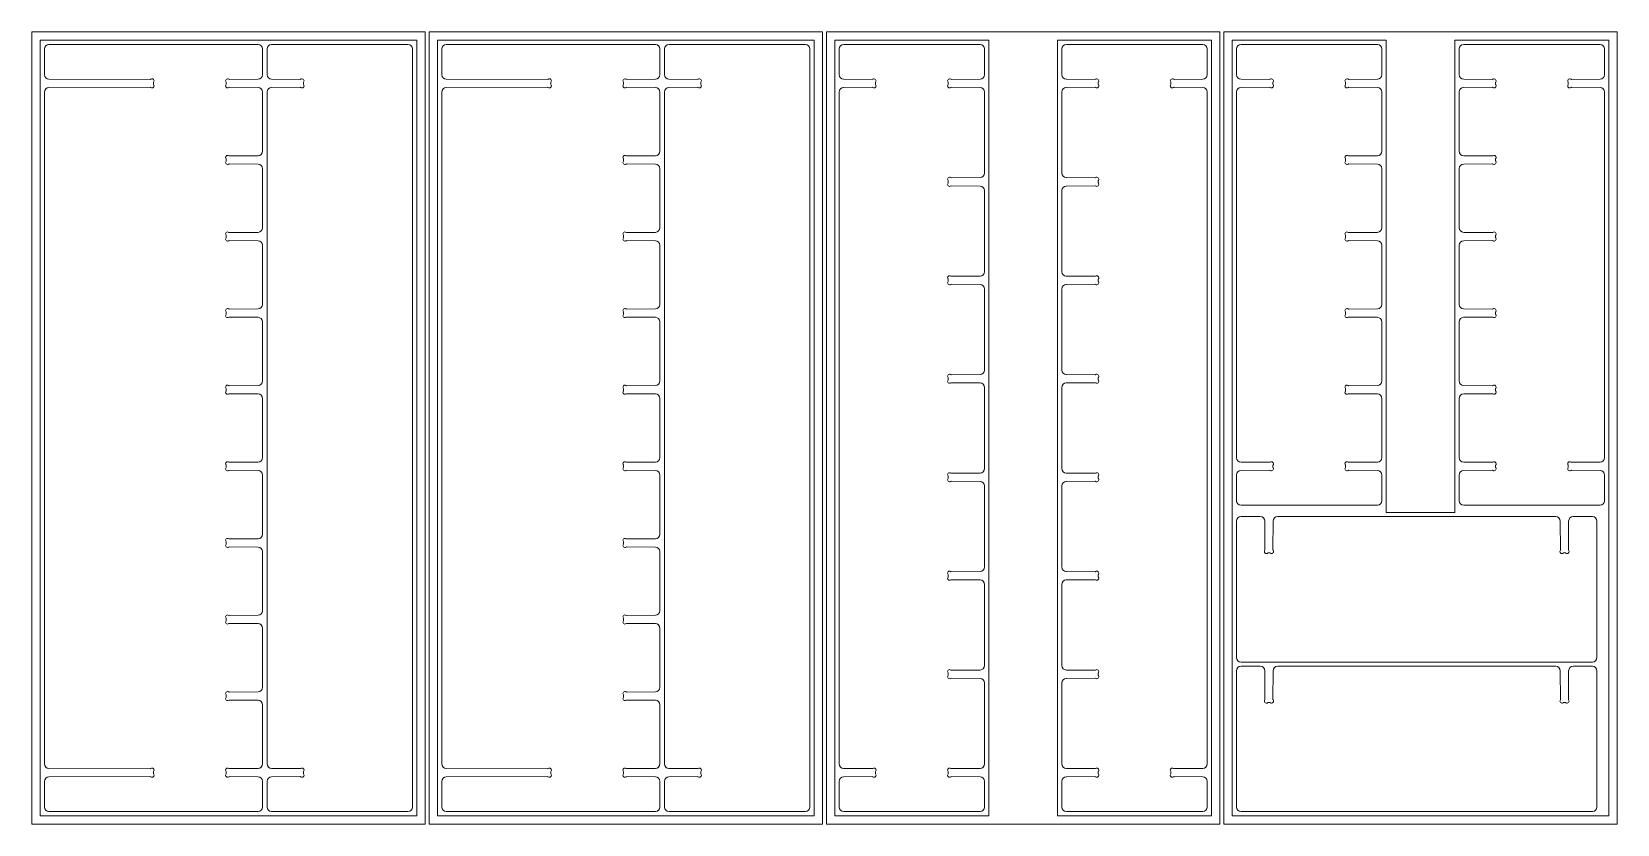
# Model space of a CAD drawing. Header units: millimetres. Extents: x 0 to 2440, y 0 to 1220.
import ezdxf

# ---------------------------------------------------------------- set-up
doc = ezdxf.new("R2010")
doc.units = ezdxf.units.MM

msp = doc.modelspace()

# ---------------------------------------------------------------- linework, layer by layer
at = {"color": 7, "linetype": 'Continuous', "lineweight": 15}
for p, q in [((0.1, 1219.9), (0.1, -0.1)), ((605.6, 1219.9), (0.1, 1219.9)), ((592.6, 1206.9), (13.1, 1206.9)), ((13.1, 1206.9), (13.1, 12.9)), ((348.3, 1200.4), (26.6, 1200.4)), ((579.1, 1200.4), (369.3, 1200.4)), ((592.6, 12.9), (592.6, 1206.9)), ((605.6, -0.1), (605.6, 1219.9)), ((611.6, 1219.9), (611.6, -0.1)), ((1217.1, 1219.9), (611.6, 1219.9)), ((1204.1, 1206.9), (624.6, 1206.9)), ((624.6, 1206.9), (624.6, 12.9)), ((959.8, 1200.4), (638.1, 1200.4)), ((1190.6, 1200.4), (980.8, 1200.4)), ((1204.1, 12.9), (1204.1, 1206.9)), ((1217.1, -0.1), (1217.1, 1219.9)), ((1223.1, 1219.9), (1223.1, -0.1)), ((1828.6, 1219.9), (1223.1, 1219.9)), ((1236.1, 1206.9), (1236.1, 12.9)), ((1472.9, 1206.9), (1236.1, 1206.9)), ((1249.6, 1200.4), (1459.4, 1200.4)), ((1472.9, 1206.9), (1472.9, 12.9)), ((1578.8, 12.9), (1578.8, 1206.9)), ((1815.6, 1206.9), (1578.8, 1206.9)), ((1802.1, 1200.4), (1592.3, 1200.4)), ((1815.6, 12.9), (1815.6, 1206.9)), ((1828.6, -0.1), (1828.6, 1219.9)), ((1834.6, 1219.9), (1834.6, -0.1)), ((2440.1, 1219.9), (1834.6, 1219.9)), ((1847.6, 1206.9), (1847.6, 12.9)), ((2084.4, 1206.9), (1847.6, 1206.9)), ((1861.1, 1200.4), (2070.9, 1200.4)), ((2084.4, 1206.9), (2084.4, 480)), ((2190.3, 480), (2190.3, 1206.9)), ((2427.1, 1206.9), (2190.3, 1206.9)), ((2413.6, 1200.4), (2203.8, 1200.4)), ((2427.1, 12.9), (2427.1, 1206.9)), ((2440.1, -0.1), (2440.1, 1219.9)), ((19.6, 1193.4), (19.6, 1153.9)), ((355.3, 1153.9), (355.3, 1193.4)), ((362.3, 1193.4), (362.3, 1153.9)), ((586.1, 26.4), (586.1, 1193.4)), ((631.1, 1193.4), (631.1, 1153.9)), ((966.8, 1153.9), (966.8, 1193.4)), ((973.8, 1193.4), (973.8, 1153.9)), ((1197.6, 26.4), (1197.6, 1193.4)), ((1242.6, 1153.9), (1242.6, 1193.4)), ((1466.4, 1193.4), (1466.4, 1153.9)), ((1585.3, 1193.4), (1585.3, 1153.9)), ((1809.1, 1153.9), (1809.1, 1193.4)), ((1854.1, 1153.9), (1854.1, 1193.4)), ((2077.9, 1193.4), (2077.9, 1153.9)), ((2196.8, 1193.4), (2196.8, 1153.9)), ((2420.6, 1153.9), (2420.6, 1193.4)), ((182.6, 1146.5), (26.5, 1146.9)), ((348.3, 1146.9), (304.1, 1146.6)), ((413.4, 1146.6), (369.2, 1146.9)), ((794.1, 1146.5), (638, 1146.9)), ((959.8, 1146.9), (915.6, 1146.6)), ((1024.9, 1146.6), (980.7, 1146.9)), ((1293.7, 1146.6), (1249.5, 1146.9)), ((1415.2, 1146.6), (1459.4, 1146.9)), ((1636.4, 1146.6), (1592.2, 1146.9)), ((1757.9, 1146.6), (1802.1, 1146.9)), ((1905.2, 1146.6), (1861, 1146.9)), ((2026.7, 1146.6), (2070.9, 1146.9)), ((2247.9, 1146.6), (2203.7, 1146.9)), ((2369.4, 1146.6), (2413.6, 1146.9)), ((19.6, 92.9), (19.6, 1126.9)), ((26.5, 1133.9), (182.6, 1134.3)), ((187.4, 1139.2), (187.4, 1141.7)), ((299.3, 1141.7), (299.3, 1139.2)), ((304.1, 1134.3), (348.3, 1134)), ((355.3, 1036), (355.3, 1127)), ((362.3, 1127), (362.3, 92.9)), ((369.2, 1134), (413.4, 1134.3)), ((418.2, 1139.2), (418.2, 1141.7)), ((631.1, 92.9), (631.1, 1126.9)), ((638, 1133.9), (794.1, 1134.3)), ((798.9, 1139.2), (798.9, 1141.7)), ((910.8, 1141.7), (910.8, 1139.2)), ((915.6, 1134.3), (959.8, 1134)), ((966.8, 1036), (966.8, 1127)), ((973.8, 1127), (973.8, 92.9)), ((980.7, 1134), (1024.9, 1134.3)), ((1029.7, 1139.2), (1029.7, 1141.7)), ((1242.6, 1127), (1242.6, 92.9)), ((1249.5, 1134), (1293.7, 1134.3)), ((1298.5, 1139.2), (1298.5, 1141.7)), ((1410.4, 1139.2), (1410.4, 1141.7)), ((1459.4, 1134), (1415.2, 1134.3)), ((1466.4, 1127), (1466.4, 1002.3)), ((1585.3, 1127), (1585.3, 1002.3)), ((1592.2, 1134), (1636.4, 1134.3)), ((1641.2, 1139.2), (1641.2, 1141.7)), ((1753.1, 1139.2), (1753.1, 1141.7)), ((1802.1, 1134), (1757.9, 1134.3)), ((1809.1, 92.9), (1809.1, 1127)), ((1854.1, 1127), (1854.1, 564.4)), ((1861, 1134), (1905.2, 1134.3)), ((1910, 1139.2), (1910, 1141.7)), ((2021.9, 1139.2), (2021.9, 1141.7)), ((2070.9, 1134), (2026.7, 1134.3)), ((2077.9, 1127), (2077.9, 1036)), ((2196.8, 1127), (2196.8, 1036)), ((2203.7, 1134), (2247.9, 1134.3)), ((2252.7, 1139.2), (2252.7, 1141.7)), ((2364.6, 1139.2), (2364.6, 1141.7)), ((2413.6, 1134), (2369.4, 1134.3)), ((2420.6, 564.4), (2420.6, 1127)), ((348.3, 1029), (304.1, 1028.7)), ((959.8, 1029), (915.6, 1028.7)), ((2026.7, 1028.7), (2070.9, 1029)), ((2247.9, 1028.7), (2203.7, 1029)), ((299.3, 1023.8), (299.3, 1021.3)), ((304.1, 1016.4), (348.3, 1016.1)), ((355.3, 918.1), (355.3, 1009.1)), ((910.8, 1023.8), (910.8, 1021.3)), ((915.6, 1016.4), (959.8, 1016.1)), ((966.8, 918.1), (966.8, 1009.1)), ((2021.9, 1021.3), (2021.9, 1023.8)), ((2070.9, 1016.1), (2026.7, 1016.4)), ((2077.9, 1009.1), (2077.9, 918.1)), ((2196.8, 1009.1), (2196.8, 918.1)), ((2203.7, 1016.1), (2247.9, 1016.4)), ((2252.7, 1021.3), (2252.7, 1023.8)), ((1410.4, 987.6), (1410.4, 990.1)), ((1415.2, 995), (1459.4, 995.3)), ((1459.4, 982.4), (1415.2, 982.7)), ((1636.4, 995), (1592.2, 995.3)), ((1592.2, 982.4), (1636.4, 982.7)), ((1641.2, 987.6), (1641.2, 990.1)), ((1466.4, 975.4), (1466.4, 850.7)), ((1585.3, 975.4), (1585.3, 850.7)), ((299.3, 905.9), (299.3, 903.4)), ((348.3, 911.1), (304.1, 910.8)), ((910.8, 905.9), (910.8, 903.4)), ((959.8, 911.1), (915.6, 910.8)), ((2021.9, 903.4), (2021.9, 905.9)), ((2026.7, 910.8), (2070.9, 911.1)), ((2247.9, 910.8), (2203.7, 911.1)), ((2252.7, 903.4), (2252.7, 905.9)), ((304.1, 898.5), (348.3, 898.2)), ((355.3, 800.2), (355.3, 891.2)), ((915.6, 898.5), (959.8, 898.2)), ((966.8, 800.2), (966.8, 891.2)), ((2070.9, 898.2), (2026.7, 898.5)), ((2077.9, 800.2), (2077.9, 891.2)), ((2196.8, 891.2), (2196.8, 800.2)), ((2203.7, 898.2), (2247.9, 898.5)), ((1410.4, 836), (1410.4, 838.5)), ((1415.2, 843.4), (1459.4, 843.7)), ((1459.4, 830.8), (1415.2, 831.1)), ((1636.4, 843.4), (1592.2, 843.7)), ((1592.2, 830.8), (1636.4, 831.1)), ((1641.2, 836), (1641.2, 838.5)), ((1466.4, 823.8), (1466.4, 699.2)), ((1585.3, 823.8), (1585.3, 699.2)), ((299.3, 788), (299.3, 785.5)), ((348.3, 793.2), (304.1, 792.9)), ((910.8, 788), (910.8, 785.5)), ((959.8, 793.2), (915.6, 792.9)), ((2021.9, 788), (2021.9, 785.5)), ((2070.9, 793.2), (2026.7, 792.9)), ((2203.7, 793.2), (2247.9, 792.9)), ((2252.7, 788), (2252.7, 785.5)), ((304.1, 780.6), (348.3, 780.3)), ((355.3, 682.3), (355.3, 773.3)), ((915.6, 780.6), (959.8, 780.3)), ((966.8, 682.3), (966.8, 773.3)), ((2026.7, 780.6), (2070.9, 780.3)), ((2077.9, 682.3), (2077.9, 773.3)), ((2196.8, 682.3), (2196.8, 773.3)), ((2247.9, 780.6), (2203.7, 780.3)), ((1410.4, 684.4), (1410.4, 687)), ((1415.2, 691.8), (1459.4, 692.2)), ((1636.4, 691.8), (1592.2, 692.2)), ((1641.2, 684.4), (1641.2, 687)), ((299.3, 670.1), (299.3, 667.6)), ((348.3, 675.3), (304.1, 675)), ((304.1, 662.7), (348.3, 662.4)), ((910.8, 670.1), (910.8, 667.6)), ((959.8, 675.3), (915.6, 675)), ((915.6, 662.7), (959.8, 662.4)), ((1459.4, 679.3), (1415.2, 679.6)), ((1466.4, 547.6), (1466.4, 672.3)), ((1585.3, 672.3), (1585.3, 547.6)), ((1592.2, 679.3), (1636.4, 679.6)), ((2021.9, 670.1), (2021.9, 667.6)), ((2070.9, 675.3), (2026.7, 675)), ((2026.7, 662.7), (2070.9, 662.4)), ((2203.7, 675.3), (2247.9, 675)), ((2247.9, 662.7), (2203.7, 662.4)), ((2252.7, 670.1), (2252.7, 667.6)), ((355.3, 655.4), (355.3, 564.4)), ((966.8, 655.4), (966.8, 564.4)), ((2077.9, 564.4), (2077.9, 655.4)), ((2196.8, 564.4), (2196.8, 655.4)), ((299.3, 549.7), (299.3, 552.2)), ((304.1, 557.1), (348.3, 557.4)), ((348.3, 544.5), (304.1, 544.8)), ((355.3, 537.5), (355.3, 446.5)), ((910.8, 549.7), (910.8, 552.2)), ((915.6, 557.1), (959.8, 557.4)), ((959.8, 544.5), (915.6, 544.8)), ((966.8, 537.5), (966.8, 446.5)), ((1459.4, 540.6), (1415.2, 540.3)), ((1592.2, 540.6), (1636.4, 540.3)), ((1854.1, 537.5), (1854.1, 498)), ((1861, 557.4), (1905.2, 557.1)), ((1905.2, 544.8), (1861, 544.5)), ((1910, 552.2), (1910, 549.7)), ((2021.9, 552.2), (2021.9, 549.7)), ((2070.9, 557.4), (2026.7, 557.1)), ((2026.7, 544.8), (2070.9, 544.5)), ((2077.9, 498), (2077.9, 537.5)), ((2196.8, 498), (2196.8, 537.5)), ((2203.7, 557.4), (2247.9, 557.1)), ((2247.9, 544.8), (2203.7, 544.5)), ((2252.7, 552.2), (2252.7, 549.7)), ((2364.6, 552.2), (2364.6, 549.7)), ((2413.6, 557.4), (2369.4, 557.1)), ((2369.4, 544.8), (2413.6, 544.5)), ((2420.6, 537.5), (2420.6, 498)), ((1410.4, 535.4), (1410.4, 532.9)), ((1415.2, 528), (1459.4, 527.7)), ((1466.4, 396), (1466.4, 520.7)), ((1585.3, 396), (1585.3, 520.7)), ((1636.4, 528), (1592.2, 527.7)), ((1641.2, 535.4), (1641.2, 532.9)), ((1861.1, 491), (2070.9, 491)), ((2413.6, 491), (2203.8, 491)), ((1854.1, 256.7), (1854.1, 466.5)), ((1861.1, 473.5), (1890.6, 473.5)), ((1897.9, 422.4), (1897.6, 466.6)), ((1910.5, 466.6), (1910.2, 422.4)), ((1917.5, 473.5), (2345.3, 473.5)), ((2084.4, 480), (2190.3, 480)), ((2352.3, 466.6), (2352.6, 422.4)), ((2364.9, 422.4), (2365.2, 466.6)), ((2401.8, 473.5), (2372.2, 473.5)), ((2408.8, 256.7), (2408.8, 466.5)), ((304.1, 439.2), (348.3, 439.5)), ((915.6, 439.2), (959.8, 439.5)), ((299.3, 431.8), (299.3, 434.4)), ((348.3, 426.6), (304.1, 427)), ((355.3, 419.6), (355.3, 328.7)), ((910.8, 431.8), (910.8, 434.4)), ((959.8, 426.6), (915.6, 427)), ((966.8, 419.6), (966.8, 328.7)), ((1905.3, 417.6), (1902.8, 417.6)), ((2357.5, 417.6), (2360, 417.6)), ((1410.4, 383.8), (1410.4, 381.3)), ((1459.4, 389), (1415.2, 388.7)), ((1415.2, 376.4), (1459.4, 376.1)), ((1466.4, 244.4), (1466.4, 369.1)), ((1585.3, 244.4), (1585.3, 369.1)), ((1592.2, 389), (1636.4, 388.7)), ((1636.4, 376.4), (1592.2, 376.1)), ((1641.2, 383.8), (1641.2, 381.3)), ((304.1, 321.3), (348.3, 321.7)), ((915.6, 321.3), (959.8, 321.7)), ((299.3, 313.9), (299.3, 316.5)), ((348.3, 308.8), (304.1, 309.1)), ((355.3, 301.8), (355.3, 210.8)), ((910.8, 313.9), (910.8, 316.5)), ((959.8, 308.8), (915.6, 309.1)), ((966.8, 301.8), (966.8, 210.8)), ((2401.8, 249.7), (1861.1, 249.7)), ((1410.4, 232.3), (1410.4, 229.7)), ((1459.4, 237.4), (1415.2, 237.1)), ((1415.2, 224.9), (1459.4, 224.5)), ((1592.2, 237.4), (1636.4, 237.1)), ((1636.4, 224.9), (1592.2, 224.5)), ((1641.2, 232.3), (1641.2, 229.7)), ((1854.1, 26.4), (1854.1, 236.2)), ((1861.1, 243.2), (1890.6, 243.2)), ((1897.9, 192.1), (1897.6, 236.3)), ((1910.5, 236.3), (1910.2, 192.1)), ((1917.5, 243.2), (2345.3, 243.2)), ((2352.3, 236.3), (2352.6, 192.1)), ((2364.9, 192.1), (2365.2, 236.3)), ((2401.8, 243.2), (2372.2, 243.2)), ((2408.8, 26.4), (2408.8, 236.2)), ((299.3, 196), (299.3, 198.6)), ((304.1, 203.4), (348.3, 203.8)), ((910.8, 196), (910.8, 198.6)), ((915.6, 203.4), (959.8, 203.8)), ((1466.4, 92.9), (1466.4, 217.5)), ((1585.3, 92.9), (1585.3, 217.5)), ((348.3, 190.9), (304.1, 191.2)), ((355.3, 183.9), (355.3, 92.9)), ((959.8, 190.9), (915.6, 191.2)), ((966.8, 183.9), (966.8, 92.9)), ((1905.3, 187.3), (1902.8, 187.3)), ((2357.5, 187.3), (2360, 187.3)), ((26.5, 85.9), (182.6, 85.5)), ((182.6, 73.3), (26.5, 72.9)), ((187.4, 80.7), (187.4, 78.2)), ((299.3, 78.2), (299.3, 80.7)), ((304.1, 85.6), (348.3, 85.9)), ((348.3, 73), (304.1, 73.3)), ((369.2, 85.9), (413.4, 85.6)), ((413.4, 73.3), (369.2, 73)), ((418.2, 80.7), (418.2, 78.2)), ((638, 85.9), (794.1, 85.5)), ((794.1, 73.3), (638, 72.9)), ((798.9, 80.7), (798.9, 78.2)), ((910.8, 78.2), (910.8, 80.7)), ((915.6, 85.6), (959.8, 85.9)), ((959.8, 73), (915.6, 73.3)), ((980.7, 85.9), (1024.9, 85.6)), ((1024.9, 73.3), (980.7, 73)), ((1029.7, 80.7), (1029.7, 78.2)), ((1249.5, 85.9), (1293.7, 85.6)), ((1293.7, 73.3), (1249.5, 73)), ((1298.5, 80.7), (1298.5, 78.2)), ((1410.4, 80.7), (1410.4, 78.2)), ((1459.4, 85.9), (1415.2, 85.6)), ((1415.2, 73.3), (1459.4, 73)), ((1592.2, 85.9), (1636.4, 85.6)), ((1636.4, 73.3), (1592.2, 73)), ((1641.2, 80.7), (1641.2, 78.2)), ((1753.1, 80.7), (1753.1, 78.2)), ((1802.1, 85.9), (1757.9, 85.6)), ((1757.9, 73.3), (1802.1, 73)), ((19.6, 26.4), (19.6, 65.9)), ((355.3, 66), (355.3, 26.4)), ((362.3, 26.4), (362.3, 66)), ((631.1, 26.4), (631.1, 65.9)), ((966.8, 66), (966.8, 26.4)), ((973.8, 26.4), (973.8, 66)), ((1242.6, 66), (1242.6, 26.4)), ((1466.4, 26.4), (1466.4, 66)), ((1585.3, 26.4), (1585.3, 66)), ((1809.1, 66), (1809.1, 26.4)), ((13.1, 12.9), (592.6, 12.9)), ((348.3, 19.4), (26.6, 19.4)), ((579.1, 19.4), (369.3, 19.4)), ((624.6, 12.9), (1204.1, 12.9)), ((959.8, 19.4), (638.1, 19.4)), ((1190.6, 19.4), (980.8, 19.4)), ((1236.1, 12.9), (1472.9, 12.9)), ((1249.6, 19.4), (1459.4, 19.4)), ((1578.8, 12.9), (1815.6, 12.9)), ((1802.1, 19.4), (1592.3, 19.4)), ((1847.6, 12.9), (2427.1, 12.9)), ((2401.8, 19.4), (1861.1, 19.4)), ((0.1, -0.1), (605.6, -0.1)), ((611.6, -0.1), (1217.1, -0.1)), ((1223.1, -0.1), (1828.6, -0.1)), ((1834.6, -0.1), (2440.1, -0.1))]:
    msp.add_line(p, q, dxfattribs=at)
for centre, radius, start, end in [((26.6, 1193.4), 7, 90, 180), ((348.3, 1193.4), 7, 0, 90), ((369.3, 1193.4), 7, 90, 180), ((579.1, 1193.4), 7, 0, 90), ((638.1, 1193.4), 7, 90, 180), ((959.8, 1193.4), 7, 0, 90), ((980.8, 1193.4), 7, 90, 180), ((1190.6, 1193.4), 7, 0, 90), ((1249.6, 1193.4), 7, 90, 180), ((1459.4, 1193.4), 7, 0, 90), ((1592.3, 1193.4), 7, 90, 180), ((1802.1, 1193.4), 7, 0, 90), ((1861.1, 1193.4), 7, 90, 180), ((2070.9, 1193.4), 7, 0, 90), ((2203.8, 1193.4), 7, 90, 180), ((2413.6, 1193.4), 7, 0, 90), ((26.6, 1153.9), 7, 180, 269.8635), ((185.2, 1144.3), 3.1, 322.0777, 127.6725), ((301.5, 1144.3), 3.1, 52.8271, 217.9223), ((304.1, 1147.8), 1.2, 232.8271, 270.4096), ((348.3, 1153.9), 7, 270.4096, 0), ((369.3, 1153.9), 7, 180, 269.5904), ((413.4, 1147.8), 1.2, 269.5904, 307.1729), ((416, 1144.3), 3.1, 322.0777, 127.1729), ((638.1, 1153.9), 7, 180, 269.8635), ((796.7, 1144.3), 3.1, 322.0777, 127.6725), ((913, 1144.3), 3.1, 52.8271, 217.9223), ((915.6, 1147.8), 1.2, 232.8271, 270.4096), ((959.8, 1153.9), 7, 270.4096, 0), ((980.8, 1153.9), 7, 180, 269.5904), ((1024.9, 1147.8), 1.2, 269.5904, 307.1729), ((1027.5, 1144.3), 3.1, 322.0777, 127.1729), ((1249.6, 1153.9), 7, 180, 269.5904), ((1293.7, 1147.8), 1.2, 269.5904, 307.1729), ((1296.3, 1144.3), 3.1, 322.0777, 127.1729), ((1412.6, 1144.3), 3.1, 52.8271, 217.9223), ((1415.2, 1147.8), 1.2, 232.8271, 270.4096), ((1459.4, 1153.9), 7, 270.4096, 0), ((1592.3, 1153.9), 7, 180, 269.5904), ((1636.4, 1147.8), 1.2, 269.5904, 307.1729), ((1639, 1144.3), 3.1, 322.0777, 127.1729), ((1755.3, 1144.3), 3.1, 52.8271, 217.9223), ((1757.9, 1147.8), 1.2, 232.8271, 270.4096), ((1802.1, 1153.9), 7, 270.4096, 0), ((1861.1, 1153.9), 7, 180, 269.5904), ((1905.2, 1147.8), 1.2, 269.5904, 307.1729), ((1907.8, 1144.3), 3.1, 322.0777, 127.1729), ((2024.1, 1144.3), 3.1, 52.8271, 217.9223), ((2026.7, 1147.8), 1.2, 232.8271, 270.4096), ((2070.9, 1153.9), 7, 270.4096, 0), ((2203.8, 1153.9), 7, 180, 269.5904), ((2247.9, 1147.8), 1.2, 269.5904, 307.1729), ((2250.5, 1144.3), 3.1, 322.0777, 127.1729), ((2366.8, 1144.3), 3.1, 52.8271, 217.9223), ((2369.4, 1147.8), 1.2, 232.8271, 270.4096), ((2413.6, 1153.9), 7, 270.4096, 0), ((26.6, 1126.9), 7, 90.1365, 180), ((182.6, 1147.7), 1.2, 269.8635, 307.6725), ((182.6, 1133.1), 1.2, 52.3275, 90.1365), ((185.2, 1136.5), 3.1, 232.3275, 37.9223), ((188.6, 1141.7), 1.2, 142.0777, 180), ((188.6, 1139.2), 1.2, 180, 217.9223), ((301.5, 1136.5), 3.1, 142.0777, 307.1729), ((298.1, 1141.7), 1.2, 0, 37.9223), ((298.1, 1139.2), 1.2, 322.0777, 0), ((304.1, 1133.1), 1.2, 89.5904, 127.1729), ((348.3, 1127), 7, 0, 89.5904), ((369.3, 1127), 7, 90.4096, 180), ((413.4, 1133.1), 1.2, 52.8271, 90.4096), ((416, 1136.5), 3.1, 232.8271, 37.9223), ((419.4, 1141.7), 1.2, 142.0777, 180), ((419.4, 1139.2), 1.2, 180, 217.9223), ((638.1, 1126.9), 7, 90.1365, 180), ((794.1, 1147.7), 1.2, 269.8635, 307.6725), ((794.1, 1133.1), 1.2, 52.3275, 90.1365), ((796.7, 1136.5), 3.1, 232.3275, 37.9223), ((800.1, 1141.7), 1.2, 142.0777, 180), ((800.1, 1139.2), 1.2, 180, 217.9223), ((913, 1136.5), 3.1, 142.0777, 307.1729), ((909.6, 1141.7), 1.2, 0, 37.9223), ((909.6, 1139.2), 1.2, 322.0777, 0), ((915.6, 1133.1), 1.2, 89.5904, 127.1729), ((959.8, 1127), 7, 0, 89.5904), ((980.8, 1127), 7, 90.4096, 180), ((1024.9, 1133.1), 1.2, 52.8271, 90.4096), ((1027.5, 1136.5), 3.1, 232.8271, 37.9223), ((1030.9, 1141.7), 1.2, 142.0777, 180), ((1030.9, 1139.2), 1.2, 180, 217.9223), ((1249.6, 1127), 7, 90.4096, 180), ((1293.7, 1133.1), 1.2, 52.8271, 90.4096), ((1296.3, 1136.5), 3.1, 232.8271, 37.9223), ((1299.7, 1141.7), 1.2, 142.0777, 180), ((1299.7, 1139.2), 1.2, 180, 217.9223), ((1412.6, 1136.5), 3.1, 142.0777, 307.1729), ((1409.2, 1141.7), 1.2, 0, 37.9223), ((1409.2, 1139.2), 1.2, 322.0777, 0), ((1415.2, 1133.1), 1.2, 89.5904, 127.1729), ((1459.4, 1127), 7, 0, 89.5904), ((1592.3, 1127), 7, 90.4096, 180), ((1636.4, 1133.1), 1.2, 52.8271, 90.4096), ((1639, 1136.5), 3.1, 232.8271, 37.9223), ((1642.4, 1141.7), 1.2, 142.0777, 180), ((1642.4, 1139.2), 1.2, 180, 217.9223), ((1755.3, 1136.5), 3.1, 142.0777, 307.1729), ((1751.9, 1141.7), 1.2, 0, 37.9223), ((1751.9, 1139.2), 1.2, 322.0777, 0), ((1757.9, 1133.1), 1.2, 89.5904, 127.1729), ((1802.1, 1127), 7, 0, 89.5904), ((1861.1, 1127), 7, 90.4096, 180), ((1905.2, 1133.1), 1.2, 52.8271, 90.4096), ((1907.8, 1136.5), 3.1, 232.8271, 37.9223), ((1911.2, 1141.7), 1.2, 142.0777, 180), ((1911.2, 1139.2), 1.2, 180, 217.9223), ((2024.1, 1136.5), 3.1, 142.0777, 307.1729), ((2020.7, 1141.7), 1.2, 0, 37.9223), ((2020.7, 1139.2), 1.2, 322.0777, 0), ((2026.7, 1133.1), 1.2, 89.5904, 127.1729), ((2070.9, 1127), 7, 0, 89.5904), ((2203.8, 1127), 7, 90.4096, 180), ((2247.9, 1133.1), 1.2, 52.8271, 90.4096), ((2250.5, 1136.5), 3.1, 232.8271, 37.9223), ((2253.9, 1141.7), 1.2, 142.0777, 180), ((2253.9, 1139.2), 1.2, 180, 217.9223), ((2366.8, 1136.5), 3.1, 142.0777, 307.1729), ((2363.4, 1141.7), 1.2, 0, 37.9223), ((2363.4, 1139.2), 1.2, 322.0777, 0), ((2369.4, 1133.1), 1.2, 89.5904, 127.1729), ((2413.6, 1127), 7, 0, 89.5904), ((301.5, 1026.4), 3.1, 52.8271, 217.9223), ((304.1, 1029.9), 1.2, 232.8271, 270.4096), ((348.3, 1036), 7, 270.4096, 0), ((913, 1026.4), 3.1, 52.8271, 217.9223), ((915.6, 1029.9), 1.2, 232.8271, 270.4096), ((959.8, 1036), 7, 270.4096, 0), ((2024.1, 1026.4), 3.1, 52.8271, 217.9223), ((2026.7, 1029.9), 1.2, 232.8271, 270.4096), ((2070.9, 1036), 7, 270.4096, 0), ((2203.8, 1036), 7, 180, 269.5904), ((2247.9, 1029.9), 1.2, 269.5904, 307.1729), ((2250.5, 1026.4), 3.1, 322.0777, 127.1729), ((301.5, 1018.6), 3.1, 142.0777, 307.1729), ((298.1, 1023.8), 1.2, 0, 37.9223), ((298.1, 1021.3), 1.2, 322.0777, 0), ((304.1, 1015.2), 1.2, 89.5904, 127.1729), ((348.3, 1009.1), 7, 0, 89.5904), ((913, 1018.6), 3.1, 142.0777, 307.1729), ((909.6, 1023.8), 1.2, 0, 37.9223), ((909.6, 1021.3), 1.2, 322.0777, 0), ((915.6, 1015.2), 1.2, 89.5904, 127.1729), ((959.8, 1009.1), 7, 0, 89.5904), ((1459.4, 1002.3), 7, 270.4096, 0), ((1592.3, 1002.3), 7, 180, 269.5904), ((2024.1, 1018.6), 3.1, 142.0777, 307.1729), ((2020.7, 1023.8), 1.2, 0, 37.9223), ((2020.7, 1021.3), 1.2, 322.0777, 0), ((2026.7, 1015.2), 1.2, 89.5904, 127.1729), ((2070.9, 1009.1), 7, 0, 89.5904), ((2203.8, 1009.1), 7, 90.4096, 180), ((2247.9, 1015.2), 1.2, 52.8271, 90.4096), ((2250.5, 1018.6), 3.1, 232.8271, 37.9223), ((2253.9, 1023.8), 1.2, 142.0777, 180), ((2253.9, 1021.3), 1.2, 180, 217.9223), ((1412.6, 992.8), 3.1, 52.8271, 217.9223), ((1412.6, 984.9), 3.1, 142.0777, 307.1729), ((1409.2, 990.1), 1.2, 0, 37.9223), ((1409.2, 987.6), 1.2, 322.0777, 0), ((1415.2, 996.2), 1.2, 232.8271, 270.4096), ((1415.2, 981.5), 1.2, 89.5904, 127.1729), ((1459.4, 975.4), 7, 0, 89.5904), ((1592.3, 975.4), 7, 90.4096, 180), ((1636.4, 996.2), 1.2, 269.5904, 307.1729), ((1636.4, 981.5), 1.2, 52.8271, 90.4096), ((1639, 992.8), 3.1, 322.0777, 127.1729), ((1639, 984.9), 3.1, 232.8271, 37.9223), ((1642.4, 990.1), 1.2, 142.0777, 180), ((1642.4, 987.6), 1.2, 180, 217.9223), ((301.5, 908.6), 3.1, 52.8271, 217.9223), ((298.1, 905.9), 1.2, 0, 37.9223), ((298.1, 903.4), 1.2, 322.0777, 0), ((304.1, 912), 1.2, 232.8271, 270.4096), ((348.3, 918.1), 7, 270.4096, 0), ((913, 908.6), 3.1, 52.8271, 217.9223), ((909.6, 905.9), 1.2, 0, 37.9223), ((909.6, 903.4), 1.2, 322.0777, 0), ((915.6, 912), 1.2, 232.8271, 270.4096), ((959.8, 918.1), 7, 270.4096, 0), ((2024.1, 908.6), 3.1, 52.8271, 217.9223), ((2020.7, 905.9), 1.2, 0, 37.9223), ((2020.7, 903.4), 1.2, 322.0777, 0), ((2026.7, 912), 1.2, 232.8271, 270.4096), ((2070.9, 918.1), 7, 270.4096, 0), ((2203.8, 918.1), 7, 180, 269.5904), ((2247.9, 912), 1.2, 269.5904, 307.1729), ((2250.5, 908.6), 3.1, 322.0777, 127.1729), ((2253.9, 905.9), 1.2, 142.0777, 180), ((2253.9, 903.4), 1.2, 180, 217.9223), ((301.5, 900.7), 3.1, 142.0777, 307.1729), ((304.1, 897.3), 1.2, 89.5904, 127.1729), ((348.3, 891.2), 7, 0, 89.5904), ((913, 900.7), 3.1, 142.0777, 307.1729), ((915.6, 897.3), 1.2, 89.5904, 127.1729), ((959.8, 891.2), 7, 0, 89.5904), ((2024.1, 900.7), 3.1, 142.0777, 307.1729), ((2026.7, 897.3), 1.2, 89.5904, 127.1729), ((2070.9, 891.2), 7, 0, 89.5904), ((2203.8, 891.2), 7, 90.4096, 180), ((2247.9, 897.3), 1.2, 52.8271, 90.4096), ((2250.5, 900.7), 3.1, 232.8271, 37.9223), ((1412.6, 841.2), 3.1, 52.8271, 217.9223), ((1412.6, 833.4), 3.1, 142.0777, 307.1729), ((1409.2, 838.5), 1.2, 0, 37.9223), ((1409.2, 836), 1.2, 322.0777, 0), ((1415.2, 844.6), 1.2, 232.8271, 270.4096), ((1415.2, 829.9), 1.2, 89.5904, 127.1729), ((1459.4, 850.7), 7, 270.4096, 0), ((1459.4, 823.8), 7, 0, 89.5904), ((1592.3, 850.7), 7, 180, 269.5904), ((1592.3, 823.8), 7, 90.4096, 180), ((1636.4, 844.6), 1.2, 269.5904, 307.1729), ((1636.4, 829.9), 1.2, 52.8271, 90.4096), ((1639, 841.2), 3.1, 322.0777, 127.1729), ((1639, 833.4), 3.1, 232.8271, 37.9223), ((1642.4, 838.5), 1.2, 142.0777, 180), ((1642.4, 836), 1.2, 180, 217.9223), ((301.5, 790.7), 3.1, 52.8271, 217.9223), ((301.5, 782.9), 3.1, 142.0777, 307.1729), ((298.1, 788), 1.2, 0, 37.9223), ((298.1, 785.5), 1.2, 322.0777, 0), ((304.1, 794.1), 1.2, 232.8271, 270.4096), ((348.3, 800.2), 7, 270.4096, 0), ((913, 790.7), 3.1, 52.8271, 217.9223), ((913, 782.9), 3.1, 142.0777, 307.1729), ((909.6, 788), 1.2, 0, 37.9223), ((909.6, 785.5), 1.2, 322.0777, 0), ((915.6, 794.1), 1.2, 232.8271, 270.4096), ((959.8, 800.2), 7, 270.4096, 0), ((2024.1, 790.7), 3.1, 52.8271, 217.9223), ((2024.1, 782.9), 3.1, 142.0777, 307.1729), ((2020.7, 788), 1.2, 0, 37.9223), ((2020.7, 785.5), 1.2, 322.0777, 0), ((2026.7, 794.1), 1.2, 232.8271, 270.4096), ((2070.9, 800.2), 7, 270.4096, 0), ((2203.8, 800.2), 7, 180, 269.5904), ((2247.9, 794.1), 1.2, 269.5904, 307.1729), ((2250.5, 790.7), 3.1, 322.0777, 127.1729), ((2250.5, 782.9), 3.1, 232.8271, 37.9223), ((2253.9, 788), 1.2, 142.0777, 180), ((2253.9, 785.5), 1.2, 180, 217.9223), ((304.1, 779.4), 1.2, 89.5904, 127.1729), ((348.3, 773.3), 7, 0, 89.5904), ((915.6, 779.4), 1.2, 89.5904, 127.1729), ((959.8, 773.3), 7, 0, 89.5904), ((2026.7, 779.4), 1.2, 89.5904, 127.1729), ((2070.9, 773.3), 7, 0, 89.5904), ((2203.8, 773.3), 7, 90.4096, 180), ((2247.9, 779.4), 1.2, 52.8271, 90.4096), ((1412.6, 689.6), 3.1, 52.8271, 217.9223), ((1412.6, 681.8), 3.1, 142.0777, 307.1729), ((1409.2, 687), 1.2, 0, 37.9223), ((1409.2, 684.4), 1.2, 322.0777, 0), ((1415.2, 693), 1.2, 232.8271, 270.4096), ((1459.4, 699.2), 7, 270.4096, 0), ((1592.3, 699.2), 7, 180, 269.5904), ((1636.4, 693), 1.2, 269.5904, 307.1729), ((1639, 689.6), 3.1, 322.0777, 127.1729), ((1639, 681.8), 3.1, 232.8271, 37.9223), ((1642.4, 687), 1.2, 142.0777, 180), ((1642.4, 684.4), 1.2, 180, 217.9223), ((301.5, 672.8), 3.1, 52.8271, 217.9223), ((301.5, 665), 3.1, 142.0777, 307.1729), ((298.1, 670.1), 1.2, 0, 37.9223), ((298.1, 667.6), 1.2, 322.0777, 0), ((304.1, 676.2), 1.2, 232.8271, 270.4096), ((304.1, 661.5), 1.2, 89.5904, 127.1729), ((348.3, 682.3), 7, 270.4096, 0), ((348.3, 655.4), 7, 0, 89.5904), ((913, 672.8), 3.1, 52.8271, 217.9223), ((913, 665), 3.1, 142.0777, 307.1729), ((909.6, 670.1), 1.2, 0, 37.9223), ((909.6, 667.6), 1.2, 322.0777, 0), ((915.6, 676.2), 1.2, 232.8271, 270.4096), ((915.6, 661.5), 1.2, 89.5904, 127.1729), ((959.8, 682.3), 7, 270.4096, 0), ((959.8, 655.4), 7, 0, 89.5904), ((1415.2, 678.4), 1.2, 89.5904, 127.1729), ((1459.4, 672.3), 7, 0, 89.5904), ((1592.3, 672.3), 7, 90.4096, 180), ((1636.4, 678.4), 1.2, 52.8271, 90.4096), ((2024.1, 672.8), 3.1, 52.8271, 217.9223), ((2024.1, 665), 3.1, 142.0777, 307.1729), ((2020.7, 670.1), 1.2, 0, 37.9223), ((2020.7, 667.6), 1.2, 322.0777, 0), ((2026.7, 676.2), 1.2, 232.8271, 270.4096), ((2026.7, 661.5), 1.2, 89.5904, 127.1729), ((2070.9, 682.3), 7, 270.4096, 0), ((2070.9, 655.4), 7, 0, 89.5904), ((2203.8, 682.3), 7, 180, 269.5904), ((2203.8, 655.4), 7, 90.4096, 180), ((2247.9, 676.2), 1.2, 269.5904, 307.1729), ((2247.9, 661.5), 1.2, 52.8271, 90.4096), ((2250.5, 672.8), 3.1, 322.0777, 127.1729), ((2250.5, 665), 3.1, 232.8271, 37.9223), ((2253.9, 670.1), 1.2, 142.0777, 180), ((2253.9, 667.6), 1.2, 180, 217.9223), ((348.3, 564.4), 7, 270.4096, 0), ((959.8, 564.4), 7, 270.4096, 0), ((1861.1, 564.4), 7, 180, 269.5904), ((2070.9, 564.4), 7, 270.4096, 0), ((2203.8, 564.4), 7, 180, 269.5904), ((2413.6, 564.4), 7, 270.4096, 0), ((301.5, 554.9), 3.1, 52.8271, 217.9223), ((301.5, 547.1), 3.1, 142.0777, 307.1729), ((298.1, 552.2), 1.2, 0, 37.9223), ((298.1, 549.7), 1.2, 322.0777, 0), ((304.1, 558.3), 1.2, 232.8271, 270.4096), ((304.1, 543.6), 1.2, 89.5904, 127.1729), ((348.3, 537.5), 7, 0, 89.5904), ((913, 554.9), 3.1, 52.8271, 217.9223), ((913, 547.1), 3.1, 142.0777, 307.1729), ((909.6, 552.2), 1.2, 0, 37.9223), ((909.6, 549.7), 1.2, 322.0777, 0), ((915.6, 558.3), 1.2, 232.8271, 270.4096), ((915.6, 543.6), 1.2, 89.5904, 127.1729), ((959.8, 537.5), 7, 0, 89.5904), ((1412.6, 538), 3.1, 52.8271, 217.9223), ((1415.2, 541.5), 1.2, 232.8271, 270.4096), ((1459.4, 547.6), 7, 270.4096, 0), ((1592.3, 547.6), 7, 180, 269.5904), ((1636.4, 541.5), 1.2, 269.5904, 307.1729), ((1639, 538), 3.1, 322.0777, 127.1729), ((1861.1, 537.5), 7, 90.4096, 180), ((1905.2, 558.3), 1.2, 269.5904, 307.1729), ((1905.2, 543.6), 1.2, 52.8271, 90.4096), ((1907.8, 554.9), 3.1, 322.0777, 127.1729), ((1907.8, 547.1), 3.1, 232.8271, 37.9223), ((1911.2, 552.2), 1.2, 142.0777, 180), ((1911.2, 549.7), 1.2, 180, 217.9223), ((2024.1, 554.9), 3.1, 52.8271, 217.9223), ((2024.1, 547.1), 3.1, 142.0777, 307.1729), ((2020.7, 552.2), 1.2, 0, 37.9223), ((2020.7, 549.7), 1.2, 322.0777, 0), ((2026.7, 558.3), 1.2, 232.8271, 270.4096), ((2026.7, 543.6), 1.2, 89.5904, 127.1729), ((2070.9, 537.5), 7, 0, 89.5904), ((2203.8, 537.5), 7, 90.4096, 180), ((2247.9, 558.3), 1.2, 269.5904, 307.1729), ((2247.9, 543.6), 1.2, 52.8271, 90.4096), ((2250.5, 554.9), 3.1, 322.0777, 127.1729), ((2250.5, 547.1), 3.1, 232.8271, 37.9223), ((2253.9, 552.2), 1.2, 142.0777, 180), ((2253.9, 549.7), 1.2, 180, 217.9223), ((2366.8, 554.9), 3.1, 52.8271, 217.9223), ((2366.8, 547.1), 3.1, 142.0777, 307.1729), ((2363.4, 552.2), 1.2, 0, 37.9223), ((2363.4, 549.7), 1.2, 322.0777, 0), ((2369.4, 558.3), 1.2, 232.8271, 270.4096), ((2369.4, 543.6), 1.2, 89.5904, 127.1729), ((2413.6, 537.5), 7, 0, 89.5904), ((1412.6, 530.2), 3.1, 142.0777, 307.1729), ((1409.2, 535.4), 1.2, 0, 37.9223), ((1409.2, 532.9), 1.2, 322.0777, 0), ((1415.2, 526.8), 1.2, 89.5904, 127.1729), ((1459.4, 520.7), 7, 0, 89.5904), ((1592.3, 520.7), 7, 90.4096, 180), ((1636.4, 526.8), 1.2, 52.8271, 90.4096), ((1639, 530.2), 3.1, 232.8271, 37.9223), ((1642.4, 535.4), 1.2, 142.0777, 180), ((1642.4, 532.9), 1.2, 180, 217.9223), ((1861.1, 498), 7, 180, 270), ((2070.9, 498), 7, 270, 0), ((2203.8, 498), 7, 180, 270), ((2413.6, 498), 7, 270, 0), ((1861.1, 466.5), 7, 90, 180), ((1890.6, 466.5), 7, 0.4096, 90), ((1917.5, 466.5), 7, 90, 179.5904), ((2345.3, 466.5), 7, 0.4096, 90), ((2372.2, 466.5), 7, 90, 179.5904), ((2401.8, 466.5), 7, 0, 90), ((301.5, 437), 3.1, 52.8271, 217.9223), ((304.1, 440.4), 1.2, 232.8271, 270.4096), ((348.3, 446.5), 7, 270.4096, 0), ((913, 437), 3.1, 52.8271, 217.9223), ((915.6, 440.4), 1.2, 232.8271, 270.4096), ((959.8, 446.5), 7, 270.4096, 0), ((301.5, 429.2), 3.1, 142.0777, 307.1729), ((298.1, 434.4), 1.2, 0, 37.9223), ((298.1, 431.8), 1.2, 322.0777, 0), ((304.1, 425.8), 1.2, 89.5904, 127.1729), ((348.3, 419.6), 7, 0, 89.5904), ((913, 429.2), 3.1, 142.0777, 307.1729), ((909.6, 434.4), 1.2, 0, 37.9223), ((909.6, 431.8), 1.2, 322.0777, 0), ((915.6, 425.8), 1.2, 89.5904, 127.1729), ((959.8, 419.6), 7, 0, 89.5904), ((1900.1, 419.8), 3.1, 142.8271, 307.9223), ((1896.7, 422.4), 1.2, 322.8271, 0.4096), ((1902.8, 416.4), 1.2, 90, 127.9223), ((1905.3, 416.4), 1.2, 52.0777, 90), ((1908, 419.8), 3.1, 232.0777, 37.1729), ((1911.4, 422.4), 1.2, 179.5904, 217.1729), ((2354.9, 419.8), 3.1, 142.8271, 307.9223), ((2351.4, 422.4), 1.2, 322.8271, 0.4096), ((2357.5, 416.4), 1.2, 90, 127.9223), ((2360, 416.4), 1.2, 52.0777, 90), ((2362.7, 419.8), 3.1, 232.0777, 37.1729), ((2366.1, 422.4), 1.2, 179.5904, 217.1729), ((1459.4, 396), 7, 270.4096, 0), ((1592.3, 396), 7, 180, 269.5904), ((1412.6, 386.5), 3.1, 52.8271, 217.9223), ((1412.6, 378.7), 3.1, 142.0777, 307.1729), ((1409.2, 383.8), 1.2, 0, 37.9223), ((1409.2, 381.3), 1.2, 322.0777, 0), ((1415.2, 389.9), 1.2, 232.8271, 270.4096), ((1415.2, 375.2), 1.2, 89.5904, 127.1729), ((1459.4, 369.1), 7, 0, 89.5904), ((1592.3, 369.1), 7, 90.4096, 180), ((1636.4, 389.9), 1.2, 269.5904, 307.1729), ((1636.4, 375.2), 1.2, 52.8271, 90.4096), ((1639, 386.5), 3.1, 322.0777, 127.1729), ((1639, 378.7), 3.1, 232.8271, 37.9223), ((1642.4, 383.8), 1.2, 142.0777, 180), ((1642.4, 381.3), 1.2, 180, 217.9223), ((301.5, 319.1), 3.1, 52.8271, 217.9223), ((298.1, 316.5), 1.2, 0, 37.9223), ((304.1, 322.5), 1.2, 232.8271, 270.4096), ((348.3, 328.7), 7, 270.4096, 0), ((913, 319.1), 3.1, 52.8271, 217.9223), ((909.6, 316.5), 1.2, 0, 37.9223), ((915.6, 322.5), 1.2, 232.8271, 270.4096), ((959.8, 328.7), 7, 270.4096, 0), ((301.5, 311.3), 3.1, 142.0777, 307.1729), ((298.1, 313.9), 1.2, 322.0777, 0), ((304.1, 307.9), 1.2, 89.5904, 127.1729), ((348.3, 301.8), 7, 0, 89.5904), ((913, 311.3), 3.1, 142.0777, 307.1729), ((909.6, 313.9), 1.2, 322.0777, 0), ((915.6, 307.9), 1.2, 89.5904, 127.1729), ((959.8, 301.8), 7, 0, 89.5904), ((1459.4, 244.4), 7, 270.4096, 0), ((1592.3, 244.4), 7, 180, 269.5904), ((1861.1, 256.7), 7, 180, 270), ((2401.8, 256.7), 7, 270, 0), ((1412.6, 234.9), 3.1, 52.8271, 217.9223), ((1412.6, 227.1), 3.1, 142.0777, 307.1729), ((1409.2, 232.3), 1.2, 0, 37.9223), ((1409.2, 229.7), 1.2, 322.0777, 0), ((1415.2, 238.3), 1.2, 232.8271, 270.4096), ((1415.2, 223.7), 1.2, 89.5904, 127.1729), ((1459.4, 217.5), 7, 0, 89.5904), ((1592.3, 217.5), 7, 90.4096, 180), ((1636.4, 238.3), 1.2, 269.5904, 307.1729), ((1636.4, 223.7), 1.2, 52.8271, 90.4096), ((1639, 234.9), 3.1, 322.0777, 127.1729), ((1639, 227.1), 3.1, 232.8271, 37.9223), ((1642.4, 232.3), 1.2, 142.0777, 180), ((1642.4, 229.7), 1.2, 180, 217.9223), ((1861.1, 236.2), 7, 90, 180), ((1890.6, 236.2), 7, 0.4096, 90), ((1917.5, 236.2), 7, 90, 179.5904), ((2345.3, 236.2), 7, 0.4096, 90), ((2372.2, 236.2), 7, 90, 179.5904), ((2401.8, 236.2), 7, 0, 90), ((301.5, 201.2), 3.1, 52.8271, 217.9223), ((301.5, 193.4), 3.1, 142.0777, 307.1729), ((298.1, 198.6), 1.2, 0, 37.9223), ((298.1, 196), 1.2, 322.0777, 0), ((304.1, 204.6), 1.2, 232.8271, 270.4096), ((348.3, 210.8), 7, 270.4096, 0), ((913, 201.2), 3.1, 52.8271, 217.9223), ((913, 193.4), 3.1, 142.0777, 307.1729), ((909.6, 198.6), 1.2, 0, 37.9223), ((909.6, 196), 1.2, 322.0777, 0), ((915.6, 204.6), 1.2, 232.8271, 270.4096), ((959.8, 210.8), 7, 270.4096, 0), ((304.1, 190), 1.2, 89.5904, 127.1729), ((348.3, 183.9), 7, 0, 89.5904), ((915.6, 190), 1.2, 89.5904, 127.1729), ((959.8, 183.9), 7, 0, 89.5904), ((1900.1, 189.5), 3.1, 142.8271, 307.9223), ((1896.7, 192.1), 1.2, 322.8271, 0.4096), ((1902.8, 186.1), 1.2, 90, 127.9223), ((1905.3, 186.1), 1.2, 52.0777, 90), ((1908, 189.5), 3.1, 232.0777, 37.1729), ((1911.4, 192.1), 1.2, 179.5904, 217.1729), ((2354.9, 189.5), 3.1, 142.8271, 307.9223), ((2351.4, 192.1), 1.2, 322.8271, 0.4096), ((2357.5, 186.1), 1.2, 90, 127.9223), ((2360, 186.1), 1.2, 52.0777, 90), ((2362.7, 189.5), 3.1, 232.0777, 37.1729), ((2366.1, 192.1), 1.2, 179.5904, 217.1729), ((26.6, 92.9), 7, 180, 269.8635), ((182.6, 86.7), 1.2, 269.8635, 307.6725), ((182.6, 72.1), 1.2, 52.3275, 90.1365), ((185.2, 83.3), 3.1, 322.0777, 127.6725), ((185.2, 75.5), 3.1, 232.3275, 37.9223), ((188.6, 80.7), 1.2, 142.0777, 180), ((188.6, 78.2), 1.2, 180, 217.9223), ((301.5, 83.3), 3.1, 52.8271, 217.9223), ((301.5, 75.5), 3.1, 142.0777, 307.1729), ((298.1, 80.7), 1.2, 0, 37.9223), ((298.1, 78.2), 1.2, 322.0777, 0), ((304.1, 86.8), 1.2, 232.8271, 270.4096), ((304.1, 72.1), 1.2, 89.5904, 127.1729), ((348.3, 92.9), 7, 270.4096, 0), ((369.3, 92.9), 7, 180, 269.5904), ((413.4, 86.8), 1.2, 269.5904, 307.1729), ((413.4, 72.1), 1.2, 52.8271, 90.4096), ((416, 83.3), 3.1, 322.0777, 127.1729), ((416, 75.5), 3.1, 232.8271, 37.9223), ((419.4, 80.7), 1.2, 142.0777, 180), ((419.4, 78.2), 1.2, 180, 217.9223), ((638.1, 92.9), 7, 180, 269.8635), ((794.1, 86.7), 1.2, 269.8635, 307.6725), ((794.1, 72.1), 1.2, 52.3275, 90.1365), ((796.7, 83.3), 3.1, 322.0777, 127.6725), ((796.7, 75.5), 3.1, 232.3275, 37.9223), ((800.1, 80.7), 1.2, 142.0777, 180), ((800.1, 78.2), 1.2, 180, 217.9223), ((913, 83.3), 3.1, 52.8271, 217.9223), ((913, 75.5), 3.1, 142.0777, 307.1729), ((909.6, 80.7), 1.2, 0, 37.9223), ((909.6, 78.2), 1.2, 322.0777, 0), ((915.6, 86.8), 1.2, 232.8271, 270.4096), ((915.6, 72.1), 1.2, 89.5904, 127.1729), ((959.8, 92.9), 7, 270.4096, 0), ((980.8, 92.9), 7, 180, 269.5904), ((1024.9, 86.8), 1.2, 269.5904, 307.1729), ((1024.9, 72.1), 1.2, 52.8271, 90.4096), ((1027.5, 83.3), 3.1, 322.0777, 127.1729), ((1027.5, 75.5), 3.1, 232.8271, 37.9223), ((1030.9, 80.7), 1.2, 142.0777, 180), ((1030.9, 78.2), 1.2, 180, 217.9223), ((1249.6, 92.9), 7, 180, 269.5904), ((1293.7, 86.8), 1.2, 269.5904, 307.1729), ((1293.7, 72.1), 1.2, 52.8271, 90.4096), ((1296.3, 83.3), 3.1, 322.0777, 127.1729), ((1296.3, 75.5), 3.1, 232.8271, 37.9223), ((1299.7, 80.7), 1.2, 142.0777, 180), ((1299.7, 78.2), 1.2, 180, 217.9223), ((1412.6, 83.3), 3.1, 52.8271, 217.9223), ((1412.6, 75.5), 3.1, 142.0777, 307.1729), ((1409.2, 80.7), 1.2, 0, 37.9223), ((1409.2, 78.2), 1.2, 322.0777, 0), ((1415.2, 86.8), 1.2, 232.8271, 270.4096), ((1415.2, 72.1), 1.2, 89.5904, 127.1729), ((1459.4, 92.9), 7, 270.4096, 0), ((1592.3, 92.9), 7, 180, 269.5904), ((1636.4, 86.8), 1.2, 269.5904, 307.1729), ((1636.4, 72.1), 1.2, 52.8271, 90.4096), ((1639, 83.3), 3.1, 322.0777, 127.1729), ((1639, 75.5), 3.1, 232.8271, 37.9223), ((1642.4, 80.7), 1.2, 142.0777, 180), ((1642.4, 78.2), 1.2, 180, 217.9223), ((1755.3, 83.3), 3.1, 52.8271, 217.9223), ((1755.3, 75.5), 3.1, 142.0777, 307.1729), ((1751.9, 80.7), 1.2, 0, 37.9223), ((1751.9, 78.2), 1.2, 322.0777, 0), ((1757.9, 86.8), 1.2, 232.8271, 270.4096), ((1757.9, 72.1), 1.2, 89.5904, 127.1729), ((1802.1, 92.9), 7, 270.4096, 0), ((26.6, 65.9), 7, 90.1365, 180), ((348.3, 66), 7, 0, 89.5904), ((369.3, 66), 7, 90.4096, 180), ((638.1, 65.9), 7, 90.1365, 180), ((959.8, 66), 7, 0, 89.5904), ((980.8, 66), 7, 90.4096, 180), ((1249.6, 66), 7, 90.4096, 180), ((1459.4, 66), 7, 0, 89.5904), ((1592.3, 66), 7, 90.4096, 180), ((1802.1, 66), 7, 0, 89.5904), ((26.6, 26.4), 7, 180, 270), ((348.3, 26.4), 7, 270, 0), ((369.3, 26.4), 7, 180, 270), ((579.1, 26.4), 7, 270, 0), ((638.1, 26.4), 7, 180, 270), ((959.8, 26.4), 7, 270, 0), ((980.8, 26.4), 7, 180, 270), ((1190.6, 26.4), 7, 270, 0), ((1249.6, 26.4), 7, 180, 270), ((1459.4, 26.4), 7, 270, 0), ((1592.3, 26.4), 7, 180, 270), ((1802.1, 26.4), 7, 270, 0), ((1861.1, 26.4), 7, 180, 270), ((2401.8, 26.4), 7, 270, 0)]:
    msp.add_arc(centre, radius, start, end, dxfattribs=at)

doc.saveas('drawing.dxf')
